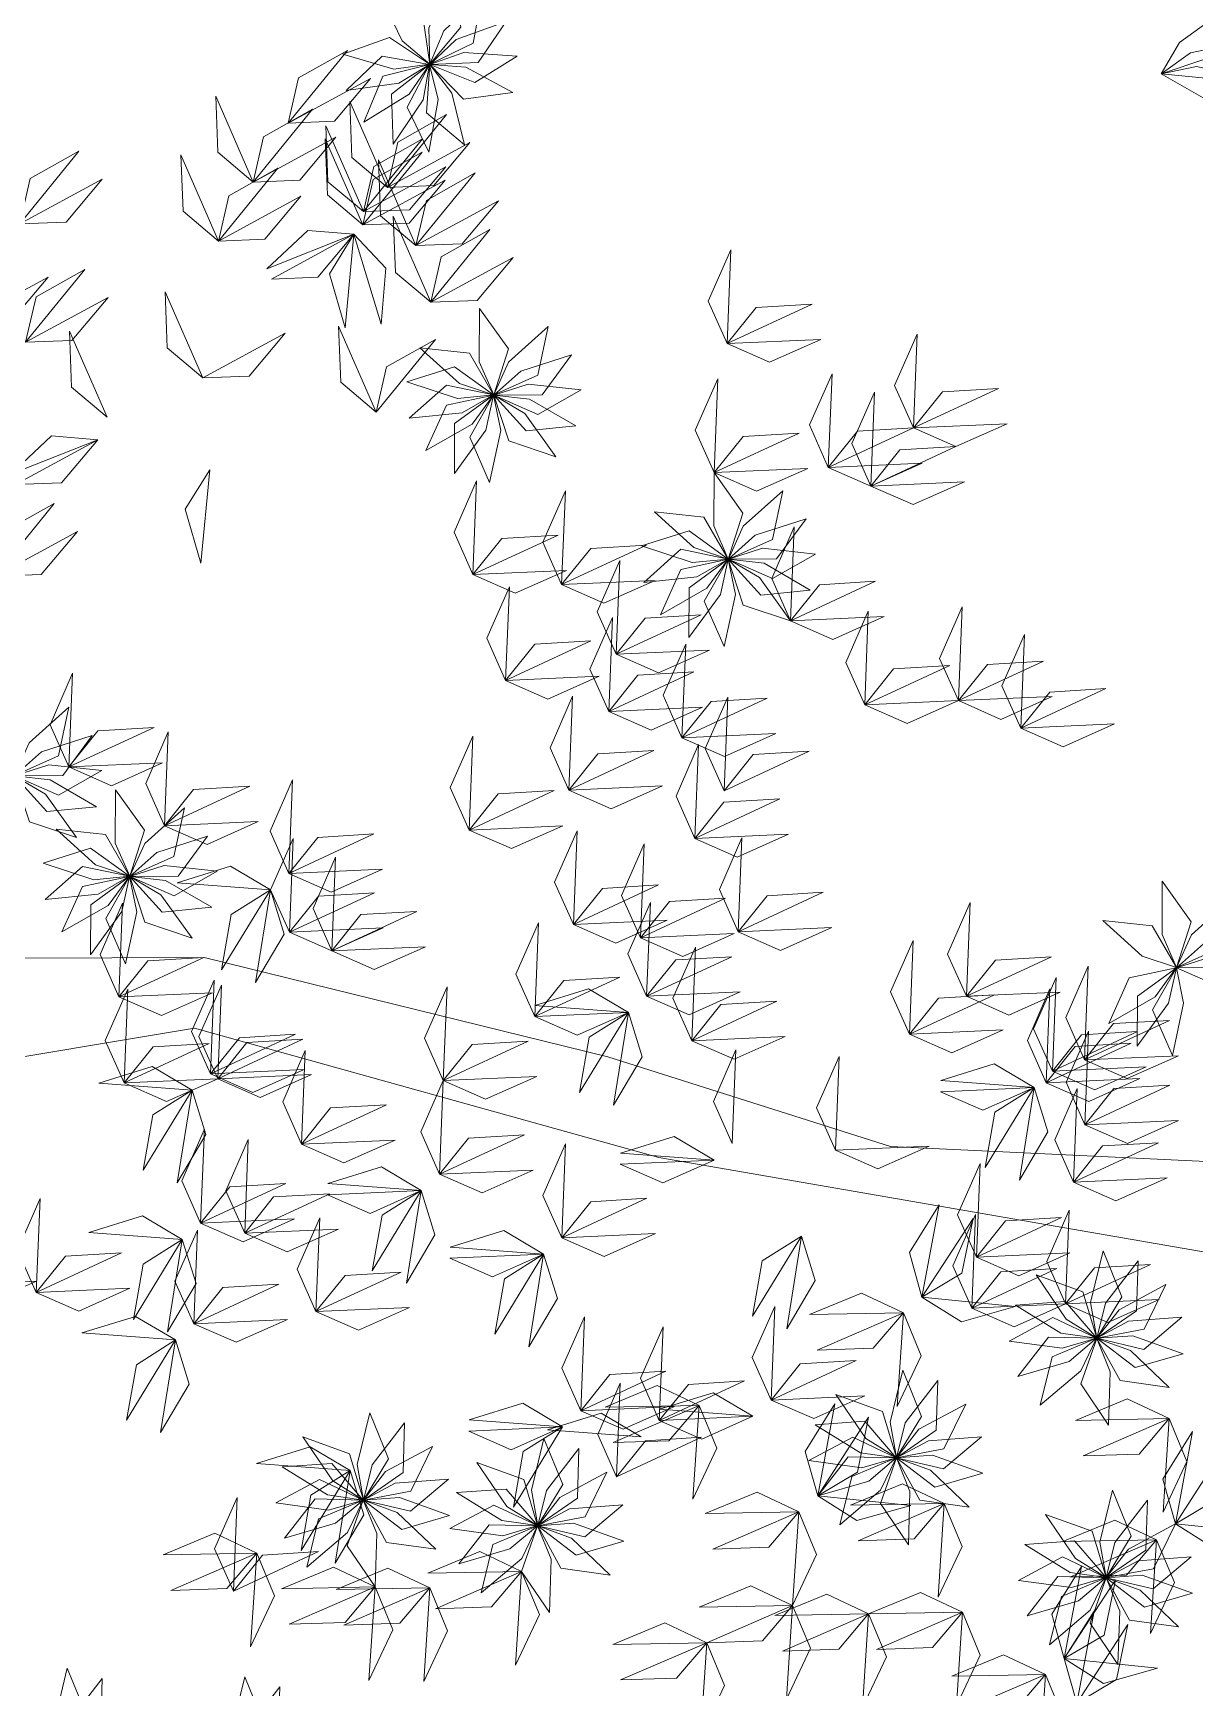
# Model space of a CAD drawing. Header units: inches. Extents: x 15 to 22798, y 21 to 21519.
# Drawn here: x 14838.7 to 14913, y 12393.4 to 12499.2 of the extents above; entities that cross this region are included whole.
import ezdxf

# ---------------------------------------------------------------- set-up
doc = ezdxf.new("R2010")
doc.units = ezdxf.units.IN
doc.header["$MEASUREMENT"] = 0
doc.layers.add('ARREDAMENTO', color=8, linetype='Continuous', lineweight=13)

msp = doc.modelspace()

# ---------------------------------------------------------------- linework, layer by layer
at = {"layer": 'ARREDAMENTO', "lineweight": 0}
for points in [[(14865.28, 12502.64), (14863.99, 12499.48), (14864.05, 12497.18), (14866.03, 12499.55), (14865.28, 12502.64)], [(14860.81, 12501.75), (14862.29, 12498.68), (14864.05, 12497.18), (14863.61, 12500.23), (14860.81, 12501.75)], [(14867.4, 12501.66), (14864.94, 12499.31), (14864.06, 12497.18), (14866.83, 12498.53), (14867.4, 12501.66)], [(14914.76, 12500.56), (14912, 12498.57), (14910.83, 12496.57), (14913.76, 12497.54), (14914.76, 12500.56)], [(14868.94, 12499.91), (14865.73, 12498.76), (14864.06, 12497.17), (14867.14, 12497.29), (14868.94, 12499.91)], [(14858.48, 12497.83), (14861.75, 12496.87), (14864.04, 12497.18), (14861.48, 12498.9), (14858.48, 12497.83)], [(14916.05, 12498.62), (14912.71, 12497.92), (14910.84, 12496.57), (14913.9, 12496.26), (14916.05, 12498.62)], [(14854.99, 12493.42), (14855.65, 12496.31), (14858.78, 12498.07), (14854.99, 12493.42)], [(14858.7, 12495.51), (14862.07, 12495.97), (14864.04, 12497.17), (14861, 12497.7), (14858.7, 12495.51)], [(14869.63, 12497.69), (14866.23, 12497.94), (14864.06, 12497.17), (14866.92, 12496.02), (14869.63, 12497.69)], [(14854.99, 12493.42), (14857.95, 12493.54), (14860.26, 12496.28), (14854.99, 12493.42)], [(14859.84, 12493.47), (14862.73, 12495.27), (14864.04, 12497.17), (14861.05, 12496.42), (14859.84, 12493.47)], [(14861.7, 12492.08), (14863.62, 12494.9), (14864.04, 12497.17), (14861.61, 12495.26), (14861.7, 12492.08)], [(14863.98, 12491.57), (14864.58, 12494.92), (14864.04, 12497.16), (14862.6, 12494.44), (14863.98, 12491.57)], [(14866.26, 12492.02), (14865.45, 12495.33), (14864.05, 12497.16), (14863.84, 12494.08), (14866.26, 12492.02)], [(14869.36, 12495.37), (14866.35, 12496.99), (14864.05, 12497.16), (14866.2, 12494.95), (14869.36, 12495.37)], [(14916.43, 12496.32), (14913.09, 12497.03), (14910.83, 12496.57), (14913.51, 12495.04), (14916.43, 12496.32)], [(14852.76, 12489.65), (14850.49, 12491.56), (14850.36, 12495.15), (14852.76, 12489.65)], [(14852.76, 12489.65), (14853.42, 12492.54), (14856.55, 12494.3), (14852.76, 12489.65)], [(14861.34, 12489.31), (14859.07, 12491.21), (14858.93, 12494.8), (14861.34, 12489.31)], [(14859.8, 12487.76), (14857.53, 12489.67), (14857.39, 12493.25), (14859.8, 12487.76)], [(14861.34, 12489.31), (14862, 12492.2), (14865.12, 12493.96), (14861.34, 12489.31)], [(14852.76, 12489.65), (14855.73, 12489.77), (14858.04, 12492.51), (14852.76, 12489.65)], [(14859.77, 12486.92), (14857.5, 12488.83), (14857.36, 12492.41), (14859.77, 12486.92)], [(14859.8, 12487.76), (14860.46, 12490.65), (14863.59, 12492.41), (14859.8, 12487.76)], [(14861.34, 12489.31), (14864.3, 12489.42), (14866.61, 12492.17), (14861.34, 12489.31)], [(14837.83, 12486.98), (14838.49, 12489.87), (14841.61, 12491.63), (14837.83, 12486.98)], [(14850.54, 12485.88), (14848.27, 12487.79), (14848.13, 12491.38), (14850.54, 12485.88)], [(14859.77, 12486.92), (14860.43, 12489.81), (14863.56, 12491.57), (14859.77, 12486.92)], [(14863.16, 12485.59), (14860.9, 12487.49), (14860.76, 12491.08), (14863.16, 12485.59)], [(14850.54, 12485.88), (14851.2, 12488.77), (14854.33, 12490.53), (14850.54, 12485.88)], [(14859.8, 12487.76), (14862.76, 12487.87), (14865.07, 12490.62), (14859.8, 12487.76)], [(14863.16, 12485.59), (14863.83, 12488.48), (14866.95, 12490.24), (14863.16, 12485.59)], [(14837.83, 12486.98), (14840.79, 12487.09), (14843.1, 12489.84), (14837.83, 12486.98)], [(14859.77, 12486.92), (14862.73, 12487.03), (14865.04, 12489.78), (14859.77, 12486.92)], [(14850.54, 12485.88), (14853.5, 12486), (14855.81, 12488.74), (14850.54, 12485.88)], [(14863.16, 12485.59), (14866.13, 12485.7), (14868.44, 12488.45), (14863.16, 12485.59)], [(14864.12, 12481.97), (14861.85, 12483.87), (14861.71, 12487.46), (14864.12, 12481.97)], [(14859.2, 12486.31), (14856.25, 12486.55), (14853.63, 12484.1), (14859.2, 12486.31)], [(14853.93, 12483.45), (14856.89, 12483.56), (14859.2, 12486.31), (14853.93, 12483.45)], [(14859.2, 12486.31), (14857.64, 12483.79), (14858.63, 12480.34), (14859.2, 12486.31)], [(14859.2, 12486.31), (14861.23, 12484.14), (14860.94, 12480.57), (14859.2, 12486.31)], [(14864.12, 12481.97), (14864.78, 12484.86), (14867.9, 12486.62), (14864.12, 12481.97)], [(14864.12, 12481.97), (14867.08, 12482.08), (14869.39, 12484.83), (14864.12, 12481.97)], [(14883.07, 12479.32), (14881.86, 12482.03), (14883.31, 12485.31), (14883.07, 12479.32)], [(14834.36, 12480.72), (14837.32, 12480.83), (14839.63, 12483.58), (14834.36, 12480.72)], [(14838.19, 12479.42), (14838.86, 12482.31), (14841.98, 12484.07), (14838.19, 12479.42)], [(14849.53, 12477.14), (14847.26, 12479.05), (14847.12, 12482.63), (14849.53, 12477.14)], [(14838.19, 12479.42), (14841.16, 12479.53), (14843.47, 12482.28), (14838.19, 12479.42)], [(14867.22, 12481.56), (14867.21, 12478.16), (14868.14, 12476.04), (14869.08, 12478.98), (14867.22, 12481.56)], [(14883.07, 12479.32), (14884.93, 12481.63), (14888.51, 12481.85), (14883.07, 12479.32)], [(14860.62, 12474.94), (14858.35, 12476.85), (14858.21, 12480.44), (14860.62, 12474.94)], [(14871.63, 12480.41), (14869.09, 12478.14), (14868.14, 12476.04), (14870.96, 12477.3), (14871.63, 12480.41)], [(14843.41, 12474.63), (14841.14, 12476.54), (14841, 12480.12), (14843.41, 12474.63)], [(14849.53, 12477.14), (14852.49, 12477.25), (14854.8, 12480), (14849.53, 12477.14)], [(14860.62, 12474.94), (14861.28, 12477.83), (14864.41, 12479.59), (14860.62, 12474.94)], [(14883.07, 12479.32), (14885.78, 12478.13), (14889.06, 12479.59), (14883.07, 12479.32)], [(14894.98, 12473.94), (14893.78, 12476.64), (14895.22, 12479.93), (14894.98, 12473.94)], [(14863.41, 12479.06), (14865.94, 12476.77), (14868.13, 12476.04), (14866.58, 12478.71), (14863.41, 12479.06)], [(14873.11, 12478.61), (14869.87, 12477.57), (14868.14, 12476.03), (14871.23, 12476.04), (14873.11, 12478.61)], [(14862.59, 12476.88), (14865.83, 12475.81), (14868.13, 12476.04), (14865.62, 12477.84), (14862.59, 12476.88)], [(14889.54, 12471.41), (14888.34, 12474.12), (14889.78, 12477.4), (14889.54, 12471.41)], [(14862.73, 12474.55), (14866.12, 12474.9), (14868.12, 12476.04), (14865.11, 12476.67), (14862.73, 12474.55)], [(14873.73, 12476.36), (14870.34, 12476.73), (14868.14, 12476.03), (14870.96, 12474.79), (14873.73, 12476.36)], [(14882.23, 12471.08), (14881.02, 12473.78), (14882.47, 12477.07), (14882.23, 12471.08)], [(14892.26, 12470.22), (14891.05, 12472.93), (14892.49, 12476.21), (14892.26, 12470.22)], [(14894.98, 12473.94), (14896.84, 12476.25), (14900.42, 12476.46), (14894.98, 12473.94)], [(14863.8, 12472.48), (14866.76, 12474.18), (14868.12, 12476.03), (14865.11, 12475.38), (14863.8, 12472.48)], [(14865.62, 12471.02), (14867.63, 12473.78), (14868.13, 12476.03), (14865.64, 12474.21), (14865.62, 12471.02)], [(14867.87, 12470.44), (14868.59, 12473.77), (14868.13, 12476.03), (14866.6, 12473.35), (14867.87, 12470.44)], [(14872.12, 12472.09), (14870.13, 12474.86), (14868.14, 12476.03), (14869.1, 12473.1), (14872.12, 12472.09)], [(14873.38, 12474.06), (14870.43, 12475.77), (14868.14, 12476.03), (14870.21, 12473.74), (14873.38, 12474.06)], [(14894.98, 12473.94), (14897.7, 12472.74), (14900.98, 12474.2), (14894.98, 12473.94)], [(14842.81, 12473.18), (14839.86, 12473.42), (14837.24, 12470.97), (14842.81, 12473.18)], [(14837.54, 12470.32), (14840.5, 12470.43), (14842.81, 12473.18), (14837.54, 12470.32)], [(14882.23, 12471.08), (14884.09, 12473.39), (14887.67, 12473.6), (14882.23, 12471.08)], [(14889.54, 12471.41), (14891.4, 12473.72), (14894.98, 12473.94), (14889.54, 12471.41)], [(14892.26, 12470.22), (14894.12, 12472.53), (14897.7, 12472.74), (14892.26, 12470.22)], [(14849.98, 12471.26), (14848.41, 12468.74), (14849.4, 12465.29), (14849.98, 12471.26)], [(14882.23, 12471.08), (14882.22, 12467.67), (14883.14, 12465.55), (14884.08, 12468.49), (14882.23, 12471.08)], [(14882.23, 12471.08), (14884.94, 12469.88), (14888.22, 12471.34), (14882.23, 12471.08)], [(14889.54, 12471.41), (14892.26, 12470.22), (14895.54, 12471.68), (14889.54, 12471.41)], [(14866.81, 12464.56), (14865.6, 12467.26), (14867.04, 12470.55), (14866.81, 12464.56)], [(14872.48, 12463.92), (14871.27, 12466.63), (14872.72, 12469.91), (14872.48, 12463.92)], [(14886.64, 12469.92), (14884.1, 12467.65), (14883.15, 12465.55), (14885.96, 12466.81), (14886.64, 12469.92)], [(14892.26, 12470.22), (14894.97, 12469.03), (14898.25, 12470.49), (14892.26, 12470.22)], [(14836.24, 12464.46), (14836.9, 12467.35), (14840.03, 12469.11), (14836.24, 12464.46)], [(14878.42, 12468.57), (14880.94, 12466.28), (14883.13, 12465.55), (14881.58, 12468.22), (14878.42, 12468.57)], [(14888.12, 12468.12), (14884.87, 12467.08), (14883.15, 12465.54), (14886.23, 12465.56), (14888.12, 12468.12)], [(14836.24, 12464.46), (14839.2, 12464.57), (14841.51, 12467.32), (14836.24, 12464.46)], [(14866.81, 12464.56), (14868.66, 12466.87), (14872.25, 12467.08), (14866.81, 12464.56)], [(14877.6, 12466.39), (14880.83, 12465.32), (14883.13, 12465.55), (14880.63, 12467.35), (14877.6, 12466.39)], [(14887.12, 12461.6), (14885.92, 12464.31), (14887.36, 12467.6), (14887.12, 12461.6)], [(14872.48, 12463.92), (14874.34, 12466.23), (14877.92, 12466.44), (14872.48, 12463.92)], [(14877.73, 12464.06), (14881.12, 12464.41), (14883.13, 12465.55), (14880.11, 12466.18), (14877.73, 12464.06)], [(14878.8, 12461.99), (14881.76, 12463.69), (14883.13, 12465.54), (14880.11, 12464.89), (14878.8, 12461.99)], [(14880.62, 12460.54), (14882.64, 12463.29), (14883.13, 12465.54), (14880.64, 12463.72), (14880.62, 12460.54)], [(14888.38, 12463.57), (14885.44, 12465.28), (14883.14, 12465.54), (14885.22, 12463.25), (14888.38, 12463.57)], [(14888.73, 12465.87), (14885.34, 12466.24), (14883.15, 12465.54), (14885.97, 12464.3), (14888.73, 12465.87)], [(14866.81, 12464.56), (14869.52, 12463.36), (14872.8, 12464.82), (14866.81, 12464.56)], [(14875.96, 12459.46), (14874.76, 12462.17), (14876.2, 12465.45), (14875.96, 12459.46)], [(14882.88, 12459.95), (14883.6, 12463.28), (14883.13, 12465.54), (14881.6, 12462.86), (14882.88, 12459.95)], [(14887.12, 12461.6), (14885.13, 12464.37), (14883.14, 12465.54), (14884.1, 12462.61), (14887.12, 12461.6)], [(14868.9, 12457.79), (14867.69, 12460.5), (14869.14, 12463.78), (14868.9, 12457.79)], [(14868.9, 12457.79), (14867.69, 12460.5), (14869.14, 12463.78), (14868.9, 12457.79)], [(14872.48, 12463.92), (14875.19, 12462.72), (14878.47, 12464.18), (14872.48, 12463.92)], [(14887.12, 12461.6), (14888.98, 12463.91), (14892.56, 12464.13), (14887.12, 12461.6)], [(14897.86, 12456.5), (14896.65, 12459.2), (14898.1, 12462.49), (14897.86, 12456.5)], [(14875.5, 12455.81), (14874.29, 12458.52), (14875.73, 12461.81), (14875.5, 12455.81)], [(14875.96, 12459.46), (14877.82, 12461.77), (14881.4, 12461.99), (14875.96, 12459.46)], [(14887.12, 12461.6), (14889.84, 12460.41), (14893.12, 12461.87), (14887.12, 12461.6)], [(14891.87, 12456.23), (14890.66, 12458.94), (14892.1, 12462.22), (14891.87, 12456.23)], [(14868.9, 12457.79), (14870.76, 12460.1), (14874.34, 12460.32), (14868.9, 12457.79)], [(14868.9, 12457.79), (14870.76, 12460.1), (14874.34, 12460.32), (14868.9, 12457.79)], [(14901.85, 12454.74), (14900.65, 12457.45), (14902.09, 12460.73), (14901.85, 12454.74)], [(14875.96, 12459.46), (14878.68, 12458.27), (14881.95, 12459.73), (14875.96, 12459.46)], [(14880.18, 12454.13), (14878.98, 12456.84), (14880.42, 12460.12), (14880.18, 12454.13)], [(14840.97, 12452.26), (14839.76, 12454.96), (14841.2, 12458.25), (14840.97, 12452.26)], [(14875.5, 12455.81), (14877.35, 12458.12), (14880.94, 12458.34), (14875.5, 12455.81)], [(14891.87, 12456.23), (14893.72, 12458.54), (14897.31, 12458.75), (14891.87, 12456.23)], [(14897.86, 12456.5), (14899.72, 12458.81), (14903.3, 12459.02), (14897.86, 12456.5)], [(14868.9, 12457.79), (14871.61, 12456.6), (14874.89, 12458.06), (14868.9, 12457.79)], [(14868.9, 12457.79), (14871.61, 12456.6), (14874.89, 12458.06), (14868.9, 12457.79)], [(14901.85, 12454.74), (14903.71, 12457.05), (14907.29, 12457.27), (14901.85, 12454.74)], [(14840.97, 12456.08), (14838.43, 12453.81), (14837.48, 12451.71), (14840.29, 12452.97), (14840.97, 12456.08)], [(14872.94, 12450.78), (14871.74, 12453.49), (14873.18, 12456.78), (14872.94, 12450.78)], [(14875.5, 12455.81), (14878.21, 12454.62), (14881.49, 12456.08), (14875.5, 12455.81)], [(14880.18, 12454.13), (14882.04, 12456.44), (14885.62, 12456.65), (14880.18, 12454.13)], [(14882.87, 12450.74), (14881.66, 12453.44), (14883.11, 12456.73), (14882.87, 12450.74)], [(14891.87, 12456.23), (14894.58, 12455.04), (14897.86, 12456.5), (14891.87, 12456.23)], [(14897.86, 12456.5), (14900.57, 12455.3), (14903.85, 12456.76), (14897.86, 12456.5)], [(14901.85, 12454.74), (14904.57, 12453.55), (14907.85, 12455.01), (14901.85, 12454.74)], [(14842.45, 12454.28), (14839.21, 12453.23), (14837.48, 12451.7), (14840.57, 12451.71), (14842.45, 12454.28)], [(14840.97, 12452.26), (14842.82, 12454.57), (14846.41, 12454.78), (14840.97, 12452.26)], [(14847.09, 12448.5), (14845.88, 12451.21), (14847.32, 12454.5), (14847.09, 12448.5)], [(14866.56, 12448.23), (14865.36, 12450.94), (14866.8, 12454.22), (14866.56, 12448.23)], [(14880.18, 12454.13), (14882.9, 12452.93), (14886.18, 12454.39), (14880.18, 12454.13)], [(14872.94, 12450.78), (14874.8, 12453.09), (14878.38, 12453.31), (14872.94, 12450.78)], [(14881, 12447.69), (14879.8, 12450.4), (14881.24, 12453.69), (14881, 12447.69)], [(14882.87, 12450.74), (14884.73, 12453.05), (14888.31, 12453.26), (14882.87, 12450.74)], [(14843.07, 12452.03), (14839.68, 12452.4), (14837.48, 12451.7), (14840.3, 12450.45), (14843.07, 12452.03)], [(14840.97, 12452.26), (14843.68, 12451.06), (14846.96, 12452.52), (14840.97, 12452.26)], [(14841.46, 12447.76), (14839.46, 12450.53), (14837.47, 12451.69), (14838.44, 12448.76), (14841.46, 12447.76)], [(14842.72, 12449.72), (14839.77, 12451.44), (14837.48, 12451.69), (14839.55, 12449.41), (14842.72, 12449.72)], [(14843.95, 12450.79), (14843.93, 12447.39), (14844.86, 12445.27), (14845.8, 12448.21), (14843.95, 12450.79)], [(14847.09, 12448.5), (14848.94, 12450.81), (14852.53, 12451.03), (14847.09, 12448.5)], [(14855.03, 12445.45), (14853.83, 12448.16), (14855.27, 12451.44), (14855.03, 12445.45)], [(14866.56, 12448.23), (14868.42, 12450.54), (14872, 12450.76), (14866.56, 12448.23)], [(14872.94, 12450.78), (14875.66, 12449.59), (14878.94, 12451.05), (14872.94, 12450.78)], [(14881, 12447.69), (14882.86, 12450), (14886.44, 12450.22), (14881, 12447.69)], [(14848.36, 12449.64), (14845.82, 12447.37), (14844.86, 12445.27), (14847.68, 12446.53), (14848.36, 12449.64)], [(14847.09, 12448.5), (14849.8, 12447.31), (14853.08, 12448.77), (14847.09, 12448.5)], [(14840.14, 12448.29), (14842.66, 12446), (14844.85, 12445.27), (14843.3, 12447.94), (14840.14, 12448.29)], [(14849.83, 12447.84), (14846.59, 12446.8), (14844.86, 12445.26), (14847.95, 12445.28), (14849.83, 12447.84)], [(14855.07, 12441.7), (14853.86, 12444.41), (14855.31, 12447.69), (14855.07, 12441.7)], [(14855.03, 12445.45), (14856.89, 12447.76), (14860.47, 12447.98), (14855.03, 12445.45)], [(14866.56, 12448.23), (14869.28, 12447.04), (14872.55, 12448.5), (14866.56, 12448.23)], [(14873.24, 12442.19), (14872.03, 12444.9), (14873.47, 12448.18), (14873.24, 12442.19)], [(14881, 12447.69), (14883.72, 12446.5), (14886.99, 12447.96), (14881, 12447.69)], [(14883.77, 12441.72), (14882.57, 12444.43), (14884.01, 12447.72), (14883.77, 12441.72)], [(14839.31, 12446.11), (14842.55, 12445.04), (14844.85, 12445.27), (14842.35, 12447.07), (14839.31, 12446.11)], [(14857.78, 12440.51), (14856.58, 12443.21), (14858.02, 12446.5), (14857.78, 12440.51)], [(14877.53, 12441.34), (14876.32, 12444.05), (14877.76, 12447.34), (14877.53, 12441.34)], [(14839.45, 12443.78), (14842.84, 12444.13), (14844.85, 12445.27), (14841.83, 12445.9), (14839.45, 12443.78)], [(14850.45, 12445.59), (14847.06, 12445.96), (14844.86, 12445.26), (14847.69, 12444.02), (14850.45, 12445.59)], [(14853.86, 12444.41), (14851.31, 12445.91), (14847.88, 12444.85), (14853.86, 12444.41)], [(14855.03, 12445.45), (14857.75, 12444.26), (14861.02, 12445.72), (14855.03, 12445.45)], [(14840.52, 12441.71), (14843.48, 12443.41), (14844.85, 12445.26), (14841.83, 12444.61), (14840.52, 12441.71)], [(14842.34, 12440.26), (14844.35, 12443.01), (14844.85, 12445.26), (14842.36, 12443.44), (14842.34, 12440.26)], [(14844.59, 12439.67), (14845.31, 12443), (14844.85, 12445.26), (14843.32, 12442.58), (14844.59, 12439.67)], [(14848.84, 12441.32), (14846.85, 12444.09), (14844.86, 12445.26), (14845.82, 12442.33), (14848.84, 12441.32)], [(14850.1, 12443.29), (14847.15, 12445), (14844.86, 12445.26), (14846.93, 12442.97), (14850.1, 12443.29)], [(14853.86, 12444.41), (14851.35, 12442.82), (14850.73, 12439.29), (14853.86, 12444.41)], [(14853.86, 12444.41), (14854.74, 12441.57), (14852.91, 12438.48), (14853.86, 12444.41)], [(14873.24, 12442.19), (14875.09, 12444.5), (14878.68, 12444.72), (14873.24, 12442.19)], [(14910.9, 12444.95), (14910.89, 12441.55), (14911.82, 12439.43), (14912.76, 12442.37), (14910.9, 12444.95)], [(14844.16, 12437.56), (14842.96, 12440.27), (14844.4, 12443.56), (14844.16, 12437.56)], [(14855.07, 12441.7), (14856.93, 12444.01), (14860.51, 12444.22), (14855.07, 12441.7)], [(14877.92, 12437.61), (14876.71, 12440.32), (14878.16, 12443.6), (14877.92, 12437.61)], [(14877.53, 12441.34), (14879.38, 12443.65), (14882.97, 12443.87), (14877.53, 12441.34)], [(14883.77, 12441.72), (14885.63, 12444.03), (14889.21, 12444.25), (14883.77, 12441.72)], [(14898.38, 12437.6), (14897.17, 12440.3), (14898.61, 12443.59), (14898.38, 12437.6)], [(14915.31, 12443.8), (14912.77, 12441.53), (14911.82, 12439.43), (14914.63, 12440.69), (14915.31, 12443.8)], [(14857.78, 12440.51), (14859.64, 12442.82), (14863.22, 12443.03), (14857.78, 12440.51)], [(14870.76, 12436.3), (14869.55, 12439.01), (14871, 12442.29), (14870.76, 12436.3)], [(14873.24, 12442.19), (14875.95, 12441), (14879.23, 12442.46), (14873.24, 12442.19)], [(14907.09, 12442.45), (14909.62, 12440.16), (14911.81, 12439.43), (14910.26, 12442.1), (14907.09, 12442.45)], [(14855.07, 12441.7), (14857.78, 12440.51), (14861.06, 12441.97), (14855.07, 12441.7)], [(14877.53, 12441.34), (14880.24, 12440.15), (14883.52, 12441.61), (14877.53, 12441.34)], [(14883.77, 12441.72), (14886.49, 12440.53), (14889.77, 12441.99), (14883.77, 12441.72)], [(14916.79, 12442), (14913.55, 12440.95), (14911.82, 12439.42), (14914.91, 12439.43), (14916.79, 12442)], [(14857.78, 12440.51), (14860.5, 12439.31), (14863.77, 12440.77), (14857.78, 12440.51)], [(14880.8, 12434.76), (14879.59, 12437.47), (14881.04, 12440.75), (14880.8, 12434.76)], [(14894.73, 12435.18), (14893.52, 12437.89), (14894.97, 12441.17), (14894.73, 12435.18)], [(14844.16, 12437.56), (14846.02, 12439.87), (14849.6, 12440.09), (14844.16, 12437.56)], [(14877.92, 12437.61), (14879.78, 12439.92), (14883.36, 12440.13), (14877.92, 12437.61)], [(14898.38, 12437.6), (14900.24, 12439.91), (14903.82, 12440.12), (14898.38, 12437.6)], [(14905.93, 12433.54), (14904.73, 12436.24), (14906.17, 12439.53), (14905.93, 12433.54)], [(14907.48, 12435.87), (14910.44, 12437.56), (14911.8, 12439.42), (14908.79, 12438.77), (14907.48, 12435.87)], [(14909.3, 12434.41), (14911.31, 12437.17), (14911.81, 12439.42), (14909.32, 12437.6), (14909.3, 12434.41)], [(14911.55, 12433.82), (14912.27, 12437.16), (14911.81, 12439.42), (14910.28, 12436.74), (14911.55, 12433.82)], [(14917.41, 12439.75), (14914.02, 12440.12), (14911.82, 12439.42), (14914.64, 12438.18), (14917.41, 12439.75)], [(14844.5, 12432.06), (14843.29, 12434.77), (14844.73, 12438.06), (14844.5, 12432.06)], [(14850.02, 12432.64), (14848.81, 12435.35), (14850.26, 12438.64), (14850.02, 12432.64)], [(14850.49, 12432.33), (14849.28, 12435.04), (14850.73, 12438.32), (14850.49, 12432.33)], [(14864.91, 12432.21), (14863.7, 12434.92), (14865.15, 12438.21), (14864.91, 12432.21)], [(14870.76, 12436.3), (14872.62, 12438.61), (14876.2, 12438.82), (14870.76, 12436.3)], [(14876.75, 12436.57), (14874.2, 12438.07), (14870.77, 12437.01), (14876.75, 12436.57)], [(14903.48, 12432.07), (14902.28, 12434.78), (14903.72, 12438.07), (14903.48, 12432.07)], [(14903.88, 12432.82), (14902.67, 12435.52), (14904.11, 12438.81), (14903.88, 12432.82)], [(14844.16, 12437.56), (14846.88, 12436.37), (14850.16, 12437.83), (14844.16, 12437.56)], [(14877.92, 12437.61), (14880.63, 12436.42), (14883.91, 12437.88), (14877.92, 12437.61)], [(14880.8, 12434.76), (14882.66, 12437.07), (14886.24, 12437.29), (14880.8, 12434.76)], [(14894.73, 12435.18), (14896.59, 12437.49), (14900.17, 12437.7), (14894.73, 12435.18)], [(14898.38, 12437.6), (14901.09, 12436.4), (14904.37, 12437.86), (14898.38, 12437.6)], [(14870.76, 12436.3), (14873.47, 12435.11), (14876.75, 12436.57), (14870.76, 12436.3)], [(14870.76, 12436.3), (14873.47, 12435.11), (14876.75, 12436.57), (14870.76, 12436.3)], [(14876.75, 12436.57), (14874.24, 12434.98), (14873.62, 12431.45), (14876.75, 12436.57)], [(14876.75, 12436.57), (14877.63, 12433.73), (14875.8, 12430.64), (14876.75, 12436.57)], [(14905.93, 12433.54), (14907.79, 12435.85), (14911.37, 12436.06), (14905.93, 12433.54)], [(14850.02, 12432.64), (14851.88, 12434.95), (14855.46, 12435.17), (14850.02, 12432.64)], [(14880.8, 12434.76), (14883.51, 12433.57), (14886.79, 12435.03), (14880.8, 12434.76)], [(14894.73, 12435.18), (14897.44, 12433.99), (14900.72, 12435.45), (14894.73, 12435.18)], [(14903.88, 12432.82), (14905.74, 12435.13), (14909.32, 12435.34), (14903.88, 12432.82)], [(14905.95, 12429.39), (14904.75, 12432.1), (14906.19, 12435.38), (14905.95, 12429.39)], [(14844.5, 12432.06), (14846.35, 12434.37), (14849.94, 12434.59), (14844.5, 12432.06)], [(14850.49, 12432.33), (14852.35, 12434.64), (14855.93, 12434.86), (14850.49, 12432.33)], [(14855.85, 12428.15), (14854.64, 12430.85), (14856.08, 12434.14), (14855.85, 12428.15)], [(14864.91, 12432.21), (14866.77, 12434.52), (14870.35, 12434.74), (14864.91, 12432.21)], [(14883.4, 12428.18), (14882.19, 12430.88), (14883.63, 12434.17), (14883.4, 12428.18)], [(14903.48, 12432.07), (14905.34, 12434.38), (14908.92, 12434.6), (14903.48, 12432.07)], [(14905.93, 12433.54), (14908.65, 12432.34), (14911.93, 12433.8), (14905.93, 12433.54)], [(14848.85, 12431.6), (14846.3, 12433.11), (14842.87, 12432.05), (14848.85, 12431.6)], [(14850.02, 12432.64), (14852.73, 12431.45), (14856.01, 12432.91), (14850.02, 12432.64)], [(14889.99, 12427.76), (14888.79, 12430.47), (14890.23, 12433.75), (14889.99, 12427.76)], [(14902.71, 12431.77), (14900.15, 12433.28), (14896.73, 12432.22), (14902.71, 12431.77)], [(14903.88, 12432.82), (14906.59, 12431.62), (14909.87, 12433.08), (14903.88, 12432.82)], [(14844.5, 12432.06), (14847.21, 12430.87), (14850.49, 12432.33), (14844.5, 12432.06)], [(14850.49, 12432.33), (14853.2, 12431.14), (14856.48, 12432.6), (14850.49, 12432.33)], [(14864.67, 12426.22), (14863.47, 12428.93), (14864.91, 12432.21), (14864.67, 12426.22)], [(14864.91, 12432.21), (14867.62, 12431.02), (14870.9, 12432.48), (14864.91, 12432.21)], [(14896.72, 12431.5), (14899.43, 12430.31), (14902.71, 12431.77), (14896.72, 12431.5)], [(14902.71, 12431.77), (14900.2, 12430.19), (14899.58, 12426.66), (14902.71, 12431.77)], [(14902.71, 12431.77), (14903.58, 12428.94), (14901.76, 12425.85), (14902.71, 12431.77)], [(14903.48, 12432.07), (14906.2, 12430.88), (14909.47, 12432.34), (14903.48, 12432.07)], [(14905.22, 12425.72), (14904.02, 12428.43), (14905.46, 12431.71), (14905.22, 12425.72)], [(14905.95, 12429.39), (14907.81, 12431.7), (14911.39, 12431.92), (14905.95, 12429.39)], [(14848.85, 12431.6), (14846.34, 12430.02), (14845.72, 12426.48), (14848.85, 12431.6)], [(14848.85, 12431.6), (14849.72, 12428.77), (14847.9, 12425.68), (14848.85, 12431.6)], [(14855.85, 12428.15), (14857.7, 12430.46), (14861.29, 12430.67), (14855.85, 12428.15)], [(14905.95, 12429.39), (14908.67, 12428.2), (14911.95, 12429.66), (14905.95, 12429.39)], [(14849.39, 12423.1), (14848.19, 12425.81), (14849.63, 12429.1), (14849.39, 12423.1)], [(14864.67, 12426.22), (14866.53, 12428.53), (14870.11, 12428.75), (14864.67, 12426.22)], [(14882.23, 12427.13), (14879.67, 12428.64), (14876.24, 12427.58), (14882.23, 12427.13)], [(14852.21, 12422.46), (14851, 12425.16), (14852.44, 12428.45), (14852.21, 12422.46)], [(14855.85, 12428.15), (14858.56, 12426.95), (14861.84, 12428.41), (14855.85, 12428.15)], [(14872.5, 12422.16), (14871.29, 12424.87), (14872.74, 12428.16), (14872.5, 12422.16)], [(14889.99, 12427.76), (14892.71, 12426.56), (14895.99, 12428.02), (14889.99, 12427.76)], [(14905.22, 12425.72), (14907.08, 12428.03), (14910.67, 12428.24), (14905.22, 12425.72)], [(14863.5, 12425.18), (14860.95, 12426.69), (14857.52, 12425.63), (14863.5, 12425.18)], [(14864.67, 12426.22), (14867.39, 12425.03), (14870.67, 12426.49), (14864.67, 12426.22)], [(14876.23, 12426.87), (14878.95, 12425.67), (14882.23, 12427.13), (14876.23, 12426.87)], [(14899.01, 12420.93), (14897.8, 12423.64), (14899.25, 12426.92), (14899.01, 12420.93)], [(14849.39, 12423.1), (14851.25, 12425.41), (14854.83, 12425.63), (14849.39, 12423.1)], [(14905.22, 12425.72), (14907.94, 12424.53), (14911.22, 12425.99), (14905.22, 12425.72)], [(14838.88, 12418.67), (14837.67, 12421.38), (14839.12, 12424.67), (14838.88, 12418.67)], [(14852.21, 12422.46), (14854.06, 12424.77), (14857.65, 12424.98), (14852.21, 12422.46)], [(14857.51, 12424.91), (14860.23, 12423.72), (14863.5, 12425.18), (14857.51, 12424.91)], [(14863.5, 12425.18), (14861, 12423.6), (14860.37, 12420.06), (14863.5, 12425.18)], [(14863.5, 12425.18), (14864.38, 12422.35), (14862.55, 12419.26), (14863.5, 12425.18)], [(14872.5, 12422.16), (14874.36, 12424.47), (14877.94, 12424.69), (14872.5, 12422.16)], [(14848.22, 12422.06), (14845.67, 12423.57), (14842.24, 12422.51), (14848.22, 12422.06)], [(14849.39, 12423.1), (14852.11, 12421.91), (14855.39, 12423.37), (14849.39, 12423.1)], [(14856.77, 12417.45), (14855.56, 12420.16), (14857.01, 12423.44), (14856.77, 12417.45)], [(14895.53, 12418.37), (14894.73, 12421.23), (14896.64, 12424.27), (14895.53, 12418.37)], [(14895.53, 12418.37), (14898.08, 12419.89), (14898.8, 12423.4), (14895.53, 12418.37)], [(14898.72, 12417.67), (14897.51, 12420.38), (14898.96, 12423.66), (14898.72, 12417.67)], [(14899.01, 12420.93), (14900.87, 12423.24), (14904.45, 12423.46), (14899.01, 12420.93)], [(14904.71, 12417.94), (14903.51, 12420.65), (14904.95, 12423.93), (14904.71, 12417.94)], [(14848.95, 12416.67), (14847.75, 12419.38), (14849.19, 12422.66), (14848.95, 12416.67)], [(14852.21, 12422.46), (14854.92, 12421.26), (14858.2, 12422.72), (14852.21, 12422.46)], [(14871.33, 12421.12), (14868.78, 12422.63), (14865.35, 12421.57), (14871.33, 12421.12)], [(14872.5, 12422.16), (14875.21, 12420.97), (14878.49, 12422.43), (14872.5, 12422.16)], [(14887.83, 12422.27), (14885.32, 12420.69), (14884.7, 12417.16), (14887.83, 12422.27)], [(14887.83, 12422.27), (14888.7, 12419.44), (14886.88, 12416.35), (14887.83, 12422.27)], [(14838.88, 12418.67), (14840.74, 12420.98), (14844.32, 12421.2), (14838.88, 12418.67)], [(14848.22, 12422.06), (14845.72, 12420.48), (14845.09, 12416.94), (14848.22, 12422.06)], [(14848.22, 12422.06), (14849.1, 12419.23), (14847.27, 12416.14), (14848.22, 12422.06)], [(14865.34, 12420.85), (14868.05, 12419.66), (14871.33, 12421.12), (14865.34, 12420.85)], [(14871.33, 12421.12), (14868.82, 12419.54), (14868.2, 12416), (14871.33, 12421.12)], [(14871.33, 12421.12), (14872.21, 12418.29), (14870.38, 12415.2), (14871.33, 12421.12)], [(14899.01, 12420.93), (14901.72, 12419.74), (14905, 12421.2), (14899.01, 12420.93)], [(14907.12, 12421.33), (14906.31, 12418.02), (14906.72, 12415.75), (14908.32, 12418.39), (14907.12, 12421.33)], [(14898.72, 12417.67), (14900.58, 12419.98), (14904.16, 12420.2), (14898.72, 12417.67)], [(14904.71, 12417.94), (14906.57, 12420.25), (14910.15, 12420.46), (14904.71, 12417.94)], [(14909.36, 12420.68), (14907.27, 12417.99), (14906.72, 12415.75), (14909.25, 12417.5), (14909.36, 12420.68)], [(14832.9, 12419.12), (14835.61, 12417.93), (14838.89, 12419.39), (14832.9, 12419.12)], [(14848.95, 12416.67), (14850.81, 12418.98), (14854.39, 12419.2), (14848.95, 12416.67)], [(14856.77, 12417.45), (14858.63, 12419.76), (14862.21, 12419.97), (14856.77, 12417.45)], [(14902.83, 12419.79), (14904.75, 12416.97), (14906.71, 12415.75), (14905.82, 12418.71), (14902.83, 12419.79)], [(14911.14, 12419.18), (14908.14, 12417.56), (14906.72, 12415.74), (14909.75, 12416.32), (14911.14, 12419.18)], [(14838.88, 12418.67), (14841.59, 12417.48), (14844.87, 12418.94), (14838.88, 12418.67)], [(14894.34, 12417.36), (14891.66, 12418.62), (14888.34, 12417.25), (14894.34, 12417.36)], [(14895.53, 12418.37), (14898.05, 12416.8), (14901.5, 12417.76), (14895.53, 12418.37)], [(14898.72, 12417.67), (14901.43, 12416.48), (14904.71, 12417.94), (14898.72, 12417.67)], [(14901.52, 12417.86), (14904.42, 12416.07), (14906.71, 12415.75), (14904.69, 12418.09), (14901.52, 12417.86)], [(14904.71, 12417.94), (14907.43, 12416.75), (14910.7, 12418.21), (14904.71, 12417.94)], [(14847.78, 12415.63), (14845.23, 12417.14), (14841.8, 12416.08), (14847.78, 12415.63)], [(14848.95, 12416.67), (14851.67, 12415.48), (14854.94, 12416.94), (14848.95, 12416.67)], [(14856.77, 12417.45), (14859.48, 12416.25), (14862.76, 12417.71), (14856.77, 12417.45)], [(14873.71, 12411.11), (14872.5, 12413.82), (14873.95, 12417.1), (14873.71, 12411.11)], [(14885.89, 12411.79), (14884.68, 12414.5), (14886.13, 12417.78), (14885.89, 12411.79)], [(14894.34, 12417.36), (14892.42, 12415.1), (14888.83, 12414.98), (14894.34, 12417.36)], [(14894.34, 12417.36), (14895.47, 12414.62), (14893.94, 12411.37), (14894.34, 12417.36)], [(14901.11, 12415.56), (14904.49, 12415.11), (14906.7, 12415.75), (14903.91, 12417.07), (14901.11, 12415.56)], [(14912.15, 12417.08), (14908.75, 12416.83), (14906.72, 12415.74), (14909.72, 12415.03), (14912.15, 12417.08)], [(14878.73, 12410.48), (14877.52, 12413.19), (14878.97, 12416.47), (14878.73, 12410.48)], [(14912.23, 12414.75), (14909.02, 12415.9), (14906.72, 12415.74), (14909.17, 12413.87), (14912.23, 12414.75)], [(14847.78, 12415.63), (14845.28, 12414.05), (14844.65, 12410.51), (14847.78, 12415.63)], [(14847.78, 12415.63), (14848.66, 12412.8), (14846.83, 12409.71), (14847.78, 12415.63)], [(14901.67, 12413.3), (14904.94, 12414.26), (14906.7, 12415.74), (14903.62, 12415.81), (14901.67, 12413.3)], [(14903.1, 12411.46), (14905.69, 12413.66), (14906.7, 12415.74), (14903.86, 12414.55), (14903.1, 12411.46)], [(14907.47, 12410.19), (14907.58, 12413.6), (14906.71, 12415.73), (14905.69, 12412.82), (14907.47, 12410.19)], [(14911.35, 12412.59), (14908.88, 12414.95), (14906.72, 12415.73), (14908.2, 12413.03), (14911.35, 12412.59)], [(14885.89, 12411.79), (14887.75, 12414.1), (14891.33, 12414.32), (14885.89, 12411.79)], [(14873.71, 12411.11), (14875.57, 12413.42), (14879.15, 12413.64), (14873.71, 12411.11)], [(14875.99, 12406.88), (14874.79, 12409.59), (14876.23, 12412.87), (14875.99, 12406.88)], [(14881.27, 12411.45), (14878.59, 12412.71), (14875.27, 12411.34), (14881.27, 12411.45)], [(14878.73, 12410.48), (14880.59, 12412.79), (14884.17, 12413.01), (14878.73, 12410.48)], [(14894.31, 12413.69), (14893.5, 12410.38), (14893.91, 12408.11), (14895.51, 12410.74), (14894.31, 12413.69)], [(14896.55, 12413.04), (14894.46, 12410.34), (14893.91, 12408.1), (14896.44, 12409.86), (14896.55, 12413.04)], [(14884.72, 12410.75), (14882.17, 12412.26), (14878.74, 12411.2), (14884.72, 12410.75)], [(14885.89, 12411.79), (14888.61, 12410.6), (14891.88, 12412.06), (14885.89, 12411.79)], [(14890.02, 12412.14), (14891.94, 12409.33), (14893.9, 12408.11), (14893.01, 12411.06), (14890.02, 12412.14)], [(14911.35, 12410.6), (14908.66, 12411.87), (14905.35, 12410.49), (14911.35, 12410.6)], [(14860.21, 12410.98), (14859.4, 12407.67), (14859.8, 12405.4), (14861.41, 12408.04), (14860.21, 12410.98)], [(14872.54, 12410.07), (14869.99, 12411.58), (14866.56, 12410.52), (14872.54, 12410.07)], [(14877.56, 12409.44), (14875.01, 12410.95), (14871.58, 12409.89), (14877.56, 12409.44)], [(14873.71, 12411.11), (14876.42, 12409.92), (14879.7, 12411.38), (14873.71, 12411.11)], [(14881.27, 12411.45), (14879.35, 12409.19), (14875.77, 12409.07), (14881.27, 12411.45)], [(14878.73, 12410.48), (14881.44, 12409.29), (14884.72, 12410.75), (14878.73, 12410.48)], [(14881.27, 12411.45), (14882.41, 12408.71), (14880.88, 12405.46), (14881.27, 12411.45)], [(14888.86, 12405.66), (14888.06, 12408.51), (14889.96, 12411.55), (14888.86, 12405.66)], [(14888.86, 12405.66), (14891.4, 12407.17), (14892.12, 12410.69), (14888.86, 12405.66)], [(14898.33, 12411.53), (14895.33, 12409.92), (14893.91, 12408.1), (14896.94, 12408.67), (14898.33, 12411.53)], [(14911.35, 12410.6), (14909.43, 12408.34), (14905.84, 12408.22), (14911.35, 12410.6)], [(14911.35, 12410.6), (14912.48, 12407.86), (14910.95, 12404.62), (14911.35, 12410.6)], [(14862.44, 12410.33), (14860.36, 12407.64), (14859.81, 12405.4), (14862.34, 12407.15), (14862.44, 12410.33)], [(14866.55, 12409.8), (14869.26, 12408.61), (14872.54, 12410.07), (14866.55, 12409.8)], [(14872.54, 12410.07), (14870.03, 12408.49), (14869.41, 12404.95), (14872.54, 12410.07)], [(14888.71, 12410.21), (14891.61, 12408.42), (14893.89, 12408.1), (14891.88, 12410.44), (14888.71, 12410.21)], [(14911.74, 12403.87), (14910.94, 12406.73), (14912.84, 12409.77), (14911.74, 12403.87)], [(14858.95, 12407.29), (14856.4, 12408.8), (14852.97, 12407.74), (14858.95, 12407.29)], [(14855.92, 12409.44), (14857.84, 12406.62), (14859.8, 12405.4), (14858.91, 12408.36), (14855.92, 12409.44)], [(14864.23, 12408.83), (14861.22, 12407.22), (14859.81, 12405.4), (14862.84, 12405.97), (14864.23, 12408.83)], [(14871.35, 12409.34), (14870.55, 12406.03), (14870.95, 12403.76), (14872.55, 12406.4), (14871.35, 12409.34)], [(14873.59, 12408.69), (14871.51, 12406), (14870.95, 12403.76), (14873.49, 12405.51), (14873.59, 12408.69)], [(14875.99, 12406.88), (14877.85, 12409.19), (14881.43, 12409.41), (14875.99, 12406.88)], [(14888.3, 12407.92), (14891.68, 12407.46), (14893.89, 12408.1), (14891.1, 12409.42), (14888.3, 12407.92)], [(14899.34, 12409.44), (14895.94, 12409.18), (14893.91, 12408.1), (14896.91, 12407.39), (14899.34, 12409.44)], [(14911.74, 12403.87), (14914.29, 12405.39), (14915, 12408.9), (14911.74, 12403.87)], [(14854.61, 12407.51), (14857.51, 12405.72), (14859.79, 12405.4), (14857.78, 12407.74), (14854.61, 12407.51)], [(14867.06, 12407.8), (14868.98, 12404.98), (14870.94, 12403.76), (14870.06, 12406.72), (14867.06, 12407.8)], [(14888.86, 12405.66), (14892.13, 12406.61), (14893.89, 12408.1), (14890.81, 12408.17), (14888.86, 12405.66)], [(14890.28, 12403.82), (14892.88, 12406.02), (14893.89, 12408.09), (14891.05, 12406.9), (14890.28, 12403.82)], [(14894.66, 12402.54), (14894.76, 12405.95), (14893.9, 12408.09), (14892.88, 12405.18), (14894.66, 12402.54)], [(14898.54, 12404.95), (14896.07, 12407.3), (14893.9, 12408.09), (14895.39, 12405.38), (14898.54, 12404.95)], [(14899.42, 12407.11), (14896.21, 12408.26), (14893.91, 12408.09), (14896.36, 12406.22), (14899.42, 12407.11)], [(14854.2, 12405.22), (14857.57, 12404.76), (14859.79, 12405.4), (14857, 12406.72), (14854.2, 12405.22)], [(14858.95, 12407.29), (14856.44, 12405.71), (14855.82, 12402.18), (14858.95, 12407.29)], [(14858.95, 12407.29), (14859.82, 12404.46), (14858, 12401.37), (14858.95, 12407.29)], [(14865.24, 12406.73), (14861.84, 12406.48), (14859.81, 12405.39), (14862.81, 12404.68), (14865.24, 12406.73)], [(14875.37, 12407.19), (14872.37, 12405.57), (14870.95, 12403.75), (14873.98, 12404.33), (14875.37, 12407.19)], [(14896.96, 12405.17), (14894.28, 12406.43), (14890.96, 12405.06), (14896.96, 12405.17)], [(14851.49, 12399.57), (14850.28, 12402.28), (14851.73, 12405.56), (14851.49, 12399.57)], [(14854.75, 12402.95), (14858.02, 12403.91), (14859.79, 12405.39), (14856.71, 12405.47), (14854.75, 12402.95)], [(14856.18, 12401.11), (14858.78, 12403.32), (14859.79, 12405.39), (14856.94, 12404.2), (14856.18, 12401.11)], [(14860.56, 12399.84), (14860.66, 12403.25), (14859.79, 12405.39), (14858.77, 12402.47), (14860.56, 12399.84)], [(14865.31, 12404.4), (14862.11, 12405.55), (14859.8, 12405.39), (14862.26, 12403.52), (14865.31, 12404.4)], [(14864.43, 12402.25), (14861.97, 12404.6), (14859.8, 12405.39), (14861.28, 12402.68), (14864.43, 12402.25)], [(14865.75, 12405.87), (14868.65, 12404.08), (14870.94, 12403.76), (14868.93, 12406.1), (14865.75, 12405.87)], [(14887.66, 12404.64), (14884.98, 12405.91), (14881.66, 12404.54), (14887.66, 12404.64)], [(14888.86, 12405.66), (14891.37, 12404.08), (14894.82, 12405.05), (14888.86, 12405.66)], [(14907.72, 12406.02), (14906.91, 12402.71), (14907.32, 12400.44), (14908.92, 12403.08), (14907.72, 12406.02)], [(14909.96, 12405.38), (14907.87, 12402.68), (14907.32, 12400.44), (14909.85, 12402.2), (14909.96, 12405.38)], [(14865.34, 12403.57), (14868.72, 12403.12), (14870.94, 12403.76), (14868.15, 12405.08), (14865.34, 12403.57)], [(14876.39, 12405.09), (14872.99, 12404.84), (14870.95, 12403.75), (14873.96, 12403.04), (14876.39, 12405.09)], [(14887.66, 12404.64), (14885.74, 12402.38), (14882.15, 12402.26), (14887.66, 12404.64)], [(14887.66, 12404.64), (14888.79, 12401.91), (14887.26, 12398.66), (14887.66, 12404.64)], [(14896.96, 12405.17), (14895.04, 12402.91), (14891.46, 12402.79), (14896.96, 12405.17)], [(14896.96, 12405.17), (14898.1, 12402.43), (14896.57, 12399.18), (14896.96, 12405.17)], [(14903.43, 12404.48), (14905.35, 12401.66), (14907.31, 12400.44), (14906.42, 12403.4), (14903.43, 12404.48)], [(14852.99, 12402.01), (14850.3, 12403.27), (14846.99, 12401.9), (14852.99, 12402.01)], [(14865.9, 12401.31), (14869.17, 12402.27), (14870.94, 12403.75), (14867.85, 12403.82), (14865.9, 12401.31)], [(14867.33, 12399.47), (14869.93, 12401.67), (14870.94, 12403.75), (14868.09, 12402.56), (14867.33, 12399.47)], [(14871.71, 12398.2), (14871.81, 12401.61), (14870.94, 12403.74), (14869.92, 12400.83), (14871.71, 12398.2)], [(14876.46, 12402.76), (14873.25, 12403.91), (14870.95, 12403.75), (14873.41, 12401.88), (14876.46, 12402.76)], [(14875.58, 12400.6), (14873.12, 12402.96), (14870.95, 12403.74), (14872.43, 12401.04), (14875.58, 12400.6)], [(14910.54, 12402.86), (14907.86, 12404.12), (14904.54, 12402.75), (14910.54, 12402.86)], [(14911.74, 12403.87), (14908.74, 12402.26), (14907.32, 12400.44), (14910.35, 12401.01), (14911.74, 12403.87)], [(14911.74, 12403.87), (14914.25, 12402.3), (14917.71, 12403.26), (14911.74, 12403.87)], [(14851.49, 12399.57), (14853.35, 12401.88), (14856.93, 12402.1), (14851.49, 12399.57)], [(14869.92, 12400.83), (14867.24, 12402.1), (14863.93, 12400.72), (14869.92, 12400.83)], [(14902.12, 12402.55), (14905.02, 12400.76), (14907.31, 12400.44), (14905.29, 12402.78), (14902.12, 12402.55)], [(14910.54, 12402.86), (14908.62, 12400.6), (14905.04, 12400.48), (14910.54, 12402.86)], [(14910.54, 12402.86), (14911.68, 12400.12), (14910.14, 12396.87), (14910.54, 12402.86)], [(14852.99, 12402.01), (14851.07, 12399.75), (14847.48, 12399.62), (14852.99, 12402.01)], [(14852.99, 12402.01), (14854.12, 12399.27), (14852.59, 12396.02), (14852.99, 12402.01)], [(14860.56, 12399.84), (14857.88, 12401.11), (14854.56, 12399.73), (14860.56, 12399.84)], [(14864.06, 12399.78), (14861.37, 12401.04), (14858.06, 12399.67), (14864.06, 12399.78)], [(14901.71, 12400.26), (14905.09, 12399.8), (14907.3, 12400.44), (14904.51, 12401.76), (14901.71, 12400.26)], [(14904.63, 12395.26), (14903.83, 12398.11), (14905.74, 12401.15), (14904.63, 12395.26)], [(14912.75, 12401.77), (14909.35, 12401.52), (14907.32, 12400.43), (14910.32, 12399.72), (14912.75, 12401.77)], [(14869.92, 12400.83), (14868, 12398.57), (14864.42, 12398.45), (14869.92, 12400.83)], [(14869.92, 12400.83), (14871.06, 12398.09), (14869.53, 12394.85), (14869.92, 12400.83)], [(14902.27, 12397.99), (14905.54, 12398.95), (14907.3, 12400.43), (14904.22, 12400.51), (14902.27, 12397.99)], [(14903.69, 12396.15), (14906.29, 12398.36), (14907.3, 12400.43), (14904.46, 12399.24), (14903.69, 12396.15)], [(14904.63, 12395.26), (14907.18, 12396.77), (14907.9, 12400.29), (14904.63, 12395.26)], [(14908.07, 12394.88), (14908.18, 12398.29), (14907.31, 12400.43), (14906.29, 12397.52), (14908.07, 12394.88)], [(14912.83, 12399.44), (14909.62, 12400.59), (14907.32, 12400.43), (14909.77, 12398.56), (14912.83, 12399.44)], [(14911.95, 12397.29), (14909.48, 12399.64), (14907.32, 12400.43), (14908.8, 12397.72), (14911.95, 12397.29)], [(14860.56, 12399.84), (14858.64, 12397.58), (14855.06, 12397.46), (14860.56, 12399.84)], [(14864.06, 12399.78), (14862.14, 12397.52), (14858.55, 12397.4), (14864.06, 12399.78)], [(14860.56, 12399.84), (14861.69, 12397.1), (14860.16, 12393.86), (14860.56, 12399.84)], [(14864.06, 12399.78), (14865.19, 12397.04), (14863.66, 12393.79), (14864.06, 12399.78)], [(14887.26, 12398.66), (14884.58, 12399.92), (14881.27, 12398.55), (14887.26, 12398.66)], [(14892.12, 12398.12), (14889.44, 12399.38), (14886.13, 12398.01), (14892.12, 12398.12)], [(14898.12, 12398.23), (14895.44, 12399.49), (14892.12, 12398.12), (14898.12, 12398.23)], [(14887.26, 12398.66), (14885.34, 12396.4), (14881.76, 12396.28), (14887.26, 12398.66)], [(14892.12, 12398.12), (14890.21, 12395.86), (14886.62, 12395.74), (14892.12, 12398.12)], [(14887.26, 12398.66), (14888.4, 12395.92), (14886.87, 12392.67), (14887.26, 12398.66)], [(14892.12, 12398.12), (14893.26, 12395.38), (14891.73, 12392.13), (14892.12, 12398.12)], [(14898.12, 12398.23), (14896.2, 12395.97), (14892.62, 12395.85), (14898.12, 12398.23)], [(14898.12, 12398.23), (14899.26, 12395.49), (14897.73, 12392.24), (14898.12, 12398.23)], [(14905.43, 12392.41), (14904.63, 12395.26), (14906.54, 12398.3), (14905.43, 12392.41)], [(14881.76, 12396.28), (14879.08, 12397.54), (14875.76, 12396.17), (14881.76, 12396.28)], [(14905.43, 12392.41), (14907.98, 12393.92), (14908.7, 12397.44), (14905.43, 12392.41)], [(14881.76, 12396.28), (14879.84, 12394.02), (14876.25, 12393.9), (14881.76, 12396.28)], [(14881.76, 12396.28), (14882.89, 12393.54), (14881.36, 12390.29), (14881.76, 12396.28)], [(14903.43, 12394.25), (14900.75, 12395.51), (14897.44, 12394.14), (14903.43, 12394.25)], [(14904.63, 12395.26), (14907.14, 12393.68), (14910.6, 12394.65), (14904.63, 12395.26)], [(14840.86, 12394.65), (14840.06, 12391.33), (14840.46, 12389.06), (14842.06, 12391.7), (14840.86, 12394.65)], [(14843.1, 12394), (14841.02, 12391.3), (14840.46, 12389.06), (14843, 12390.82), (14843.1, 12394)], [(14852.22, 12394.1), (14851.41, 12390.79), (14851.81, 12388.52), (14853.42, 12391.15), (14852.22, 12394.1)], [(14903.43, 12394.25), (14901.52, 12391.99), (14897.93, 12391.87), (14903.43, 12394.25)], [(14903.43, 12394.25), (14904.57, 12391.51), (14903.04, 12388.26), (14903.43, 12394.25)], [(14854.45, 12393.45), (14852.37, 12390.75), (14851.81, 12388.51), (14854.35, 12390.27), (14854.45, 12393.45)]]:
    msp.add_lwpolyline(points, dxfattribs=at)
at = {"layer": 'ARREDAMENTO', "linetype": 'Continuous', "lineweight": 0}
for points in [[(14980.72, 12386.43), (14940.65, 12409.48), (14925.78, 12421.68), (14934.09, 12438.47), (14946.28, 12456.57), (14964.91, 12474.7), (14978.38, 12492.16), (14985.44, 12499.93), (14962.32, 12475.98), (14939.83, 12456.55), (14923.8, 12433.92), (14918.66, 12426.81), (14893.51, 12428), (14875.44, 12433.74), (14849.62, 12440.08), (14814.16, 12439.95)], [(14793.75, 12382.48), (14774.98, 12399.82), (14764.62, 12411.39), (14781.36, 12419.19), (14817.42, 12430.29), (14848.99, 12435.57), (14878.69, 12427.3), (14918.69, 12420.36), (14942.61, 12403.69), (14980.73, 12383.2)]]:
    msp.add_lwpolyline(points, dxfattribs=at)

doc.saveas('drawing.dxf')
